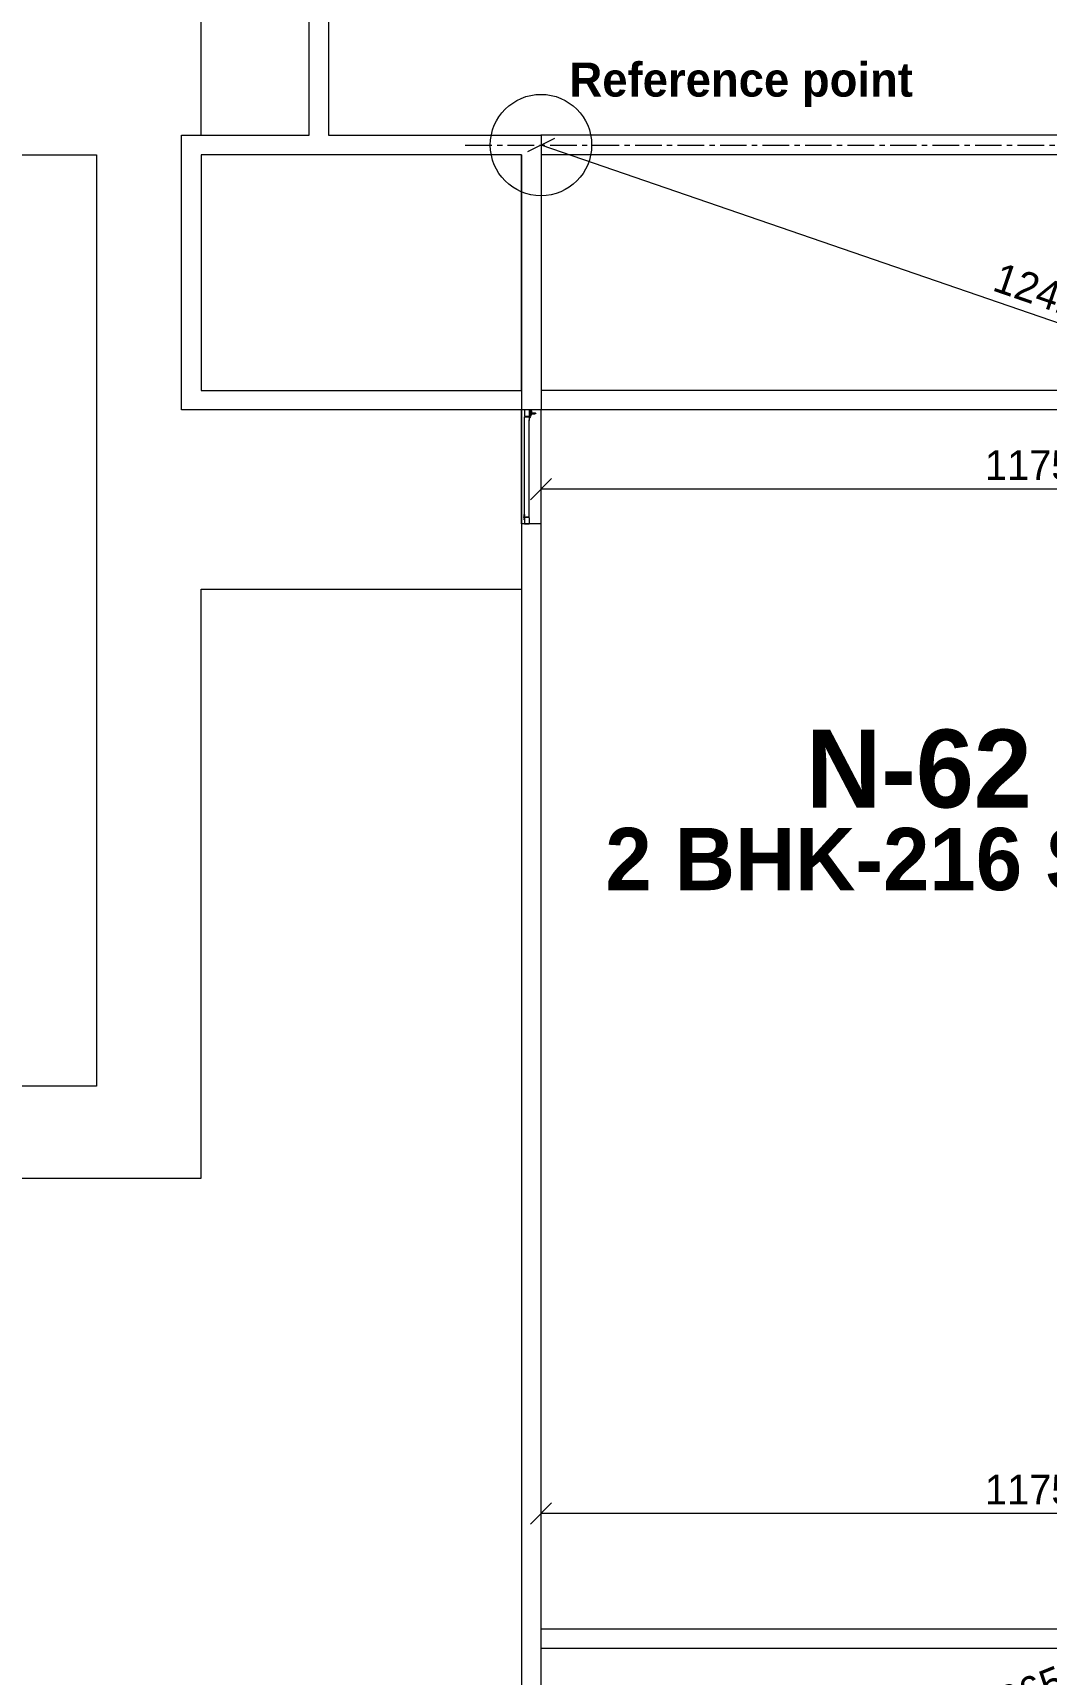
# Model space of a CAD drawing. Header units: metres. Extents: x 5205117 to 5948571, y 646915 to 1143748.
# Drawn here: x 5698022 to 5709947, y 991908 to 1011213 of the extents above; entities that cross this region are included whole.
import ezdxf

# ---------------------------------------------------------------- set-up
doc = ezdxf.new("R2010")
doc.units = ezdxf.units.M
doc.header["$MEASUREMENT"] = 0
doc.header["$PDMODE"] = 35
doc.header["$PDSIZE"] = 10
for name, pattern in [('CENTER', [2, 1.25, -0.25, 0.25, -0.25]), ('DASHED', [0.75, 0.5, -0.25]), ('DOT2', [0.125, 0, -0.125])]:
    doc.linetypes.add(name, pattern=pattern)
doc.layers.get('0').update_dxf_attribs({"color": 1, "linetype": 'DASHED', "lineweight": 30})
for name, color, linetype, lineweight in [('A -Text-2', 203, 'Continuous', 0), ('A-Center line', 1, 'CENTER', 9), ('A-Door', 3, 'Continuous', 15), ('A-Elevation 1', 4, 'Continuous', 13), ('A-Elevation 3', 251, 'Continuous', 5), ('A-P.C.C.', 22, 'Continuous', 30), ('dim start point', 10, 'Continuous', 0), ('PLOT', 7, 'Continuous', 5), ('road', 7, 'Continuous', 9), ('road ht', 8, 'Continuous', 5)]:
    doc.layers.add(name, color=color, linetype=linetype, lineweight=lineweight)
doc.styles.add('CENTURY GOTHIC', font='GOTHIC.TTF')
doc.styles.get("Standard").update_dxf_attribs({"font": 'GOTHIC.TTF'})
doc.dimstyles.get("Standard").update_dxf_attribs({"dimtxt": 2, "dimasz": 1, "dimexe": 0, "dimexo": 0, "dimgap": 0.1, "dimtad": 1, "dimdsep": 46, "dimtxsty": 'Standard', "dimblk": 'OBLIQUE', "dimcen": 0.1, "dimclrd": 256, "dimclre": 256, "dimclrt": 256, "dimadec": 0, "dimazin": 0, "dimtfac": 1, "dimtofl": 0, "dimtmove": 1, "dimatfit": 2, "dimldrblk": 'OPEN90', "dimfxl": 1, "dimtolj": 1, "dimtzin": 0, "dimlwd": -1, "dimlwe": -1, "dimarcsym": 0})

# ---------------------------------------------------------------- blocks, each defined once
blk = doc.blocks.new('A$C7DF671ED')
at = {"layer": 'A-Door'}
for p, q in [((-8, 1699), (-9, 1698)), ((-9, 1698), (-9, 1697)), ((-9, 1697), (-9, 1696)), ((-9, 1696), (-9, 1695)), ((-9, 1695), (-9, 1693)), ((-9, 1693), (-8, 1693)), ((-7, 1700), (-8, 1699)), ((-7, 1698), (-8, 1698)), ((-8, 1698), (-8, 1698)), ((-8, 1698), (-8, 1697)), ((-8, 1697), (-8, 1697)), ((-8, 1697), (-8, 1697)), ((-8, 1697), (-8, 1697)), ((-8, 1697), (-8, 1696)), ((-8, 1696), (-8, 1696)), ((-8, 1696), (-8, 1695)), ((-8, 1696), (-8, 1696)), ((-8, 1696), (-8, 1696)), ((-8, 1696), (-8, 1696)), ((-8, 1695), (-8, 1695)), ((-8, 1695), (-8, 1695)), ((-8, 1695), (-8, 1695)), ((-8, 1695), (-8, 1694)), ((-8, 1694), (-8, 1694)), ((-8, 1694), (-8, 1694)), ((-7, 1694), (-8, 1694)), ((-8, 1693), (-7, 1692)), ((-6, 1700), (-7, 1700)), ((-6, 1699), (-7, 1699)), ((-7, 1699), (-7, 1698)), ((-7, 1698), (-7, 1698)), ((-7, 1698), (-7, 1698)), ((-7, 1698), (-7, 1698)), ((-7, 1698), (-7, 1698)), ((-7, 1694), (-7, 1693)), ((-7, 1694), (-7, 1694)), ((-7, 1693), (-7, 1693)), ((-7, 1693), (-7, 1693)), ((-7, 1693), (-7, 1693)), ((-7, 1693), (-7, 1693)), ((-7, 1693), (-6, 1693)), ((-7, 1692), (-6, 1691)), ((-5, 1700), (-6, 1700)), ((-6, 1699), (-6, 1699)), ((-5, 1699), (-6, 1699)), ((-6, 1699), (-6, 1699)), ((-6, 1699), (-6, 1699)), ((-6, 1699), (-6, 1699)), ((-6, 1693), (-6, 1692)), ((-6, 1693), (-6, 1693)), ((-6, 1693), (-6, 1693)), ((-6, 1693), (-6, 1693)), ((-6, 1692), (-5, 1692)), ((-6, 1691), (-5, 1691)), ((-5, 1738), (0, 1738)), ((-5, 1738), (-5, 1733)), ((-5, 1733), (0, 1733)), ((-5, 1733), (-5, 1723)), ((-5, 1723), (0, 1723)), ((-5, 1723), (-5, 1718)), ((-5, 1718), (0, 1718)), ((-5, 1709), (-5, 1718)), ((-5, 1709), (0, 1709)), ((-5, 1709), (-5, 1700)), ((-5, 1700), (0, 1700)), ((-3, 1700), (-5, 1700)), ((-4, 1699), (-5, 1699)), ((-5, 1699), (-5, 1699)), ((-5, 1699), (-5, 1699)), ((-5, 1699), (-5, 1699)), ((-5, 1692), (-5, 1692)), ((-5, 1692), (-5, 1692)), ((-5, 1692), (-5, 1692)), ((-5, 1692), (-4, 1692)), ((-5, 1691), (-3, 1691)), ((-5, 1691), (-5, 1683)), ((0, 1691), (-5, 1691)), ((0, 1683), (-5, 1683)), ((-5, 1683), (-5, 1674)), ((0, 1674), (-5, 1674)), ((-5, 1674), (-5, 1668)), ((0, 1668), (-5, 1668)), ((-5, 1668), (-5, 1659)), ((0, 1659), (-5, 1659)), ((-5, 1659), (-5, 1654)), ((0, 1654), (-5, 1654)), ((-4, 1699), (-4, 1699)), ((-4, 1699), (-4, 1699)), ((-4, 1699), (-4, 1699)), ((-3, 1699), (-4, 1699)), ((-4, 1699), (-4, 1699)), ((-4, 1692), (-3, 1693)), ((-4, 1692), (-4, 1692)), ((-4, 1692), (-4, 1692)), ((-4, 1692), (-4, 1692)), ((-2, 1700), (-3, 1700)), ((-3, 1699), (-3, 1699)), ((-3, 1699), (-3, 1699)), ((-2, 1698), (-3, 1699)), ((-3, 1699), (-3, 1699)), ((-3, 1699), (-3, 1699)), ((-3, 1693), (-3, 1693)), ((-3, 1693), (-3, 1693)), ((-3, 1693), (-3, 1693)), ((-3, 1693), (-3, 1693)), ((-3, 1693), (-2, 1693)), ((-3, 1691), (-2, 1692)), ((-1, 1699), (-2, 1700)), ((-2, 1697), (-2, 1698)), ((-2, 1698), (-2, 1698)), ((-2, 1698), (-2, 1698)), ((-2, 1698), (-2, 1698)), ((-2, 1698), (-2, 1698)), ((-2, 1698), (-2, 1698)), ((-1, 1697), (-2, 1697)), ((-2, 1694), (-1, 1695)), ((-2, 1693), (-2, 1694)), ((-2, 1694), (-2, 1694)), ((-2, 1694), (-2, 1694)), ((-2, 1694), (-2, 1694)), ((-2, 1694), (-2, 1694)), ((-2, 1692), (-1, 1693)), ((-2, 1693), (-2, 1693)), ((-2, 1693), (-2, 1693)), ((-1, 1698), (-1, 1699)), ((0, 1697), (-1, 1698)), ((-1, 1696), (-1, 1697)), ((-1, 1697), (-1, 1697)), ((-1, 1697), (-1, 1697)), ((-1, 1697), (-1, 1697)), ((-1, 1696), (-1, 1696)), ((-1, 1696), (-1, 1696)), ((-1, 1695), (-1, 1696)), ((-1, 1696), (-1, 1696)), ((-1, 1693), (0, 1695)), ((-1, 1695), (-1, 1695)), ((-1, 1695), (-1, 1695)), ((-1, 1695), (-1, 1695)), ((-1, 1695), (-1, 1695)), ((-1, 1693), (-1, 1693)), ((0, 1800), (74, 1800)), ((0, 1738), (0, 1800)), ((0, 1738), (0, 1733)), ((0, 1723), (0, 1733)), ((0, 1718), (0, 1723)), ((0, 1709), (0, 1718)), ((0, 1700), (0, 1709)), ((74, 1700), (0, 1700)), ((0, 1696), (0, 1700)), ((0, 1696), (0, 1697)), ((0, 1695), (0, 1696)), ((0, 1693), (0, 1696)), ((0, 1691), (0, 1693)), ((0, 1691), (74, 1691)), ((0, 1683), (0, 1691)), ((0, 1683), (0, 1674)), ((0, 1668), (0, 1674)), ((0, 1659), (0, 1668)), ((0, 1654), (0, 1659)), ((0, 1654), (0, 109)), ((74, 1700), (74, 1800)), ((74, 1691), (74, 165)), ((0, 109), (74, 109)), ((0, 0), (0, 100)), ((0, 100), (74, 100)), ((74, 0), (0, 0)), ((81, 165), (74, 165)), ((74, 165), (74, 156)), ((81, 156), (74, 156)), ((74, 118), (74, 156)), ((74, 118), (75, 118)), ((74, 118), (74, 118)), ((74, 118), (74, 118)), ((74, 118), (74, 118)), ((74, 118), (74, 118)), ((74, 118), (74, 118)), ((75, 118), (74, 118)), ((74, 118), (74, 112)), ((81, 112), (74, 112)), ((74, 109), (74, 112)), ((78, 102), (74, 109)), ((74, 109), (74, 109)), ((74, 109), (74, 109)), ((74, 67), (74, 100)), ((74, 67), (79, 67)), ((74, 39), (74, 67)), ((74, 0), (74, 39)), ((74, 39), (79, 39)), ((81, 118), (75, 118)), ((81, 95), (78, 102)), ((82, 113), (79, 118)), ((79, 67), (79, 60)), ((79, 60), (91, 60)), ((79, 48), (79, 56)), ((92, 56), (79, 56)), ((79, 55), (79, 55)), ((79, 55), (79, 55)), ((79, 51), (79, 55)), ((79, 51), (79, 55)), ((79, 55), (79, 55)), ((81, 55), (79, 55)), ((79, 51), (79, 51)), ((79, 51), (79, 51)), ((79, 51), (79, 51)), ((79, 51), (80, 51)), ((93, 48), (79, 48)), ((79, 39), (79, 45)), ((79, 45), (93, 45)), ((80, 51), (81, 51)), ((80, 51), (80, 51)), ((80, 51), (80, 51)), ((81, 165), (81, 156)), ((81, 156), (81, 123)), ((86, 125), (81, 123)), ((81, 123), (81, 118)), ((81, 112), (81, 118)), ((84, 88), (81, 95)), ((81, 55), (82, 55)), ((81, 55), (81, 55)), ((81, 51), (82, 51)), ((81, 51), (81, 51)), ((81, 51), (81, 51)), ((86, 106), (82, 113)), ((82, 55), (83, 55)), ((82, 55), (82, 55)), ((82, 51), (82, 51)), ((82, 51), (83, 51)), ((83, 55), (84, 55)), ((83, 51), (84, 51)), ((87, 81), (84, 88)), ((84, 55), (86, 55)), ((84, 55), (84, 55)), ((84, 51), (86, 51)), ((84, 51), (84, 51)), ((90, 118), (86, 125)), ((89, 99), (86, 106)), ((86, 55), (87, 55)), ((86, 55), (86, 55)), ((86, 51), (86, 51)), ((86, 51), (87, 51)), ((89, 73), (87, 81)), ((87, 55), (88, 55)), ((87, 51), (88, 51)), ((88, 55), (89, 55)), ((88, 55), (88, 55)), ((88, 51), (89, 51)), ((88, 51), (88, 51)), ((92, 91), (89, 99)), ((90, 66), (89, 73)), ((89, 55), (89, 51)), ((89, 55), (90, 55)), ((89, 51), (90, 51)), ((89, 12), (90, 17)), ((89, 12), (90, 8)), ((94, 110), (90, 118)), ((91, 60), (90, 66)), ((90, 55), (91, 55)), ((90, 55), (90, 55)), ((90, 55), (90, 55)), ((91, 51), (90, 51)), ((90, 51), (90, 51)), ((90, 51), (90, 51)), ((90, 17), (92, 20)), ((92, 5), (90, 8)), ((91, 60), (110, 60)), ((91, 55), (91, 55)), ((92, 55), (91, 55)), ((92, 51), (91, 51)), ((91, 51), (91, 51)), ((95, 83), (92, 91)), ((92, 56), (93, 56)), ((92, 55), (92, 56)), ((92, 55), (92, 55)), ((94, 55), (92, 55)), ((92, 55), (92, 55)), ((93, 51), (92, 55)), ((92, 51), (92, 51)), ((93, 51), (92, 51)), ((92, 20), (94, 22)), ((95, 2), (92, 5)), ((93, 56), (94, 56)), ((93, 50), (93, 51)), ((94, 51), (93, 51)), ((93, 48), (93, 50)), ((93, 48), (111, 48)), ((93, 43), (93, 45)), ((93, 45), (112, 45)), ((94, 35), (93, 43)), ((98, 102), (94, 110)), ((94, 56), (95, 56)), ((94, 51), (94, 55)), ((95, 55), (94, 55)), ((94, 55), (94, 55)), ((94, 55), (94, 55)), ((94, 55), (94, 55)), ((95, 51), (94, 51)), ((94, 51), (94, 51)), ((94, 51), (94, 51)), ((94, 51), (94, 51)), ((94, 22), (94, 35)), ((94, 22), (95, 23)), ((94, 17), (94, 22)), ((112, 17), (94, 17)), ((97, 75), (95, 83)), ((95, 56), (96, 56)), ((97, 55), (95, 55)), ((97, 51), (95, 51)), ((95, 23), (98, 25)), ((98, 0), (95, 2)), ((96, 56), (96, 56)), ((96, 56), (96, 56)), ((96, 56), (96, 56)), ((97, 56), (96, 56)), ((99, 68), (97, 75)), ((97, 56), (99, 56)), ((97, 55), (97, 55)), ((98, 55), (97, 55)), ((97, 55), (97, 55)), ((97, 51), (97, 51)), ((98, 51), (97, 51)), ((97, 51), (97, 51)), ((101, 94), (98, 102)), ((98, 55), (98, 55)), ((99, 55), (98, 55)), ((98, 51), (98, 51)), ((98, 51), (99, 51)), ((103, 26), (98, 25)), ((101, 60), (99, 68)), ((99, 56), (99, 56)), ((102, 56), (99, 56)), ((100, 55), (99, 55)), ((99, 51), (100, 51)), ((100, 55), (100, 51)), ((100, 55), (100, 55)), ((100, 55), (100, 55)), ((100, 55), (100, 55)), ((100, 55), (100, 55)), ((100, 55), (111, 55)), ((100, 51), (100, 51)), ((100, 51), (100, 51)), ((100, 51), (100, 51)), ((100, 51), (100, 51)), ((111, 51), (100, 51)), ((104, 86), (101, 94)), ((102, 51), (101, 56)), ((102, 56), (103, 56)), ((102, 48), (102, 51)), ((102, 43), (102, 45)), ((103, 35), (102, 43)), ((103, 56), (111, 56)), ((103, 35), (103, 17)), ((107, 25), (103, 26)), ((107, 78), (104, 86)), ((109, 69), (107, 78)), ((111, 23), (107, 25)), ((107, 0), (111, 2)), ((110, 61), (109, 69)), ((110, 60), (110, 61)), ((110, 60), (163, 60)), ((111, 55), (111, 56)), ((111, 56), (163, 56)), ((113, 55), (111, 55)), ((111, 55), (111, 55)), ((111, 52), (111, 55)), ((111, 51), (111, 52)), ((113, 51), (111, 51)), ((111, 51), (111, 51)), ((111, 48), (111, 51)), ((111, 48), (163, 48)), ((112, 22), (111, 23)), ((111, 2), (114, 5)), ((112, 44), (112, 45)), ((112, 45), (163, 45)), ((112, 35), (112, 44)), ((112, 22), (112, 35)), ((114, 20), (112, 22)), ((112, 21), (112, 22)), ((112, 17), (112, 19)), ((115, 55), (113, 55)), ((115, 51), (113, 51)), ((115, 17), (114, 20)), ((114, 5), (115, 8)), ((115, 55), (115, 55)), ((115, 55), (115, 51)), ((115, 55), (115, 55)), ((115, 55), (115, 55)), ((115, 55), (115, 55)), ((116, 55), (115, 55)), ((115, 51), (115, 51)), ((116, 51), (115, 51)), ((115, 51), (115, 51)), ((115, 51), (115, 51)), ((115, 51), (115, 51)), ((115, 17), (116, 12)), ((115, 8), (116, 12)), ((116, 55), (116, 55)), ((116, 55), (116, 51)), ((116, 55), (116, 55)), ((116, 55), (116, 55)), ((117, 55), (116, 55)), ((116, 51), (116, 51)), ((116, 51), (116, 51)), ((116, 51), (116, 51)), ((117, 51), (116, 51)), ((141, 55), (117, 55)), ((117, 51), (149, 51)), ((141, 55), (141, 55)), ((149, 55), (141, 55)), ((149, 55), (149, 51)), ((153, 55), (149, 55)), ((157, 51), (149, 51)), ((153, 55), (153, 55)), ((157, 55), (153, 55)), ((157, 51), (157, 55)), ((157, 55), (163, 55)), ((157, 51), (163, 51)), ((163, 60), (163, 60)), ((163, 60), (164, 60)), ((163, 60), (163, 60)), ((163, 56), (163, 55)), ((163, 55), (163, 51)), ((163, 55), (166, 55)), ((163, 51), (163, 48)), ((163, 51), (166, 51)), ((163, 45), (163, 45)), ((163, 45), (163, 45)), ((163, 45), (164, 45)), ((164, 60), (164, 59)), ((164, 59), (165, 59)), ((164, 59), (164, 59)), ((164, 45), (165, 46)), ((164, 45), (164, 45)), ((164, 45), (164, 45)), ((165, 59), (165, 59)), ((165, 59), (165, 58)), ((165, 58), (165, 58)), ((165, 58), (165, 58)), ((165, 58), (166, 57)), ((165, 47), (166, 47)), ((165, 46), (165, 47)), ((165, 47), (165, 47)), ((165, 46), (165, 46)), ((165, 46), (165, 46)), ((166, 57), (166, 57)), ((166, 57), (166, 55)), ((166, 55), (166, 51)), ((166, 55), (167, 55)), ((166, 51), (166, 48)), ((166, 51), (167, 51)), ((166, 48), (166, 47)), ((167, 55), (167, 55)), ((167, 55), (167, 51)), ((167, 55), (167, 55)), ((167, 55), (167, 55)), ((171, 55), (167, 55)), ((167, 51), (167, 51)), ((167, 51), (167, 51)), ((167, 51), (167, 51)), ((167, 51), (176, 51)), ((172, 55), (171, 55)), ((172, 55), (173, 55)), ((173, 55), (173, 55)), ((175, 55), (173, 55)), ((176, 55), (175, 55)), ((175, 55), (175, 55)), ((176, 55), (176, 51)), ((178, 55), (176, 55)), ((176, 55), (176, 55)), ((178, 51), (176, 51)), ((178, 55), (179, 55)), ((179, 51), (178, 51)), ((179, 55), (180, 55)), ((180, 51), (179, 51)), ((180, 55), (180, 55)), ((180, 55), (180, 55)), ((180, 55), (181, 55)), ((180, 51), (180, 51)), ((180, 51), (180, 51)), ((181, 51), (180, 51)), ((181, 55), (181, 55)), ((181, 51), (181, 55)), ((181, 51), (181, 51)), ((98, 0), (103, -1)), ((107, 0), (103, -1))]:
    blk.add_line(p, q, dxfattribs=at)
blk = doc.blocks.new('gw5')
at = {"layer": 'A-Elevation 1', "ltscale": 0.5}
for points in [[(-105424, 26189), (-105424, 31189), (-111469, 31189), (-111469, 30959), (-105654, 30959), (-105654, 25959), (-89194, 25959), (-89194, 26189)], [(-84624, 28689), (-68379, 28689), (-68379, 28459), (-84624, 28459), (-84624, 25959), (-87854, 25959), (-87854, 30189), (-84624, 30189)]]:
    blk.add_lwpolyline(points, close=True, dxfattribs=at)
blk.add_lwpolyline([(-87624, 26189), (-84854, 26189), (-84854, 29959), (-87624, 29959), (-87624, 26189)], dxfattribs=at)
at = {"layer": 'A-Elevation 3', "ltscale": 5}
for p, q in [((-89194, 26189), (-87854, 26189)), ((-89194, 25959), (-87854, 25959))]:
    blk.add_line(p, q, dxfattribs=at)
at = {"layer": 'A-Elevation 3', "ltscale": 5, "flags": 128}
for points in [[(-85854, 32189), (-85854, 34189), (-68039, 34189), (-68039, 32689), (-77539, 32689), (-77539, 31189), (-78539, 31189), (-78539, 32189), (-84854, 32189), (-84854, 31189), (-95809, 31189), (-95809, 32189), (-85854, 32189)], [(-110489, 31189), (-110489, 32189), (-96889, 32189), (-96889, 29959), (-89964, 29959), (-89964, 26189)], [(-84624, 29959), (-76539, 29959), (-76539, 31689), (-68839, 31689), (-68839, 28689)]]:
    blk.add_lwpolyline(points, dxfattribs=at)
at = {"layer": 'A-Door', "ltscale": 5, "xscale": -0.7447289229981504, "yscale": 0.7447289229981504, "zscale": 0.7447289229981435, "rotation": 90}
blk.add_blockref('A$C7DF671ED', (-87854, 26155), dxfattribs=at)
blk = doc.blocks.new('_Oblique')
at = {"color": 0, "linetype": 'ByBlock', "lineweight": -2}
blk.add_line((-0.5, -0.5), (0.5, 0.5), dxfattribs=at)
blk = doc.blocks.new('*D85')
at = {"layer": 'Defpoints', "color": 0, "ltscale": 5, "transparency": 16777216}
for p in [(5704002, 1009893), (5704002, 1009893), (5715753, 1005847)]:
    blk.add_point(p, dxfattribs=at)
at = {"layer": 'road ht', "color": 1, "ltscale": 5, "transparency": 16777216}
blk.add_line((5715753, 1005847), (5704002, 1009893), dxfattribs=at)
at = {"layer": 'road ht', "linetype": 'DOT2', "ltscale": 5, "transparency": 16777216}
blk.add_line((5715753, 1005847), (5715753, 1005847), dxfattribs=at)
at = {"layer": 'road ht', "color": 1, "ltscale": 5, "transparency": 16777216, "xscale": 250, "yscale": 250, "zscale": 250}
for p, rotation in [((5704002, 1009893), 161.0009123284606), ((5715753, 1005847), 341.0009123284606)]:
    blk.add_blockref('_Oblique', p, dxfattribs=dict(at, rotation=rotation))
at = {"layer": 'road ht', "color": 1, "ltscale": 5, "transparency": 16777216, "insert": (5709970, 1008139), "char_height": 350, "attachment_point": 5, "rotation": 341.0009}
blk.add_mtext('\\A1;12428', dxfattribs=at)
blk = doc.blocks.new('_Open90')
at = {"color": 0, "linetype": 'ByBlock', "lineweight": -2}
for p, q in [((0, 0), (-1, 0)), ((-0.5, 0.5), (0, 0)), ((0, 0), (-0.5, -0.5))]:
    blk.add_line(p, q, dxfattribs=at)
blk = doc.blocks.new('*D109')
at = {"layer": 'Defpoints', "color": 0, "ltscale": 5, "transparency": 16777216}
for p in [(5704002, 1005847), (5715753, 1005490), (5704002, 1005163)]:
    blk.add_point(p, dxfattribs=at)
at = {"layer": 'road ht', "linetype": 'DOT2', "ltscale": 5, "transparency": 16777216}
for p, q in [((5704002, 1005163), (5704002, 1005847)), ((5715753, 1005490), (5715753, 1005847))]:
    blk.add_line(p, q, dxfattribs=at)
at = {"layer": 'road ht', "color": 1, "ltscale": 5, "transparency": 16777216}
blk.add_line((5715753, 1005847), (5704002, 1005847), dxfattribs=at)
at = {"layer": 'road ht', "color": 1, "ltscale": 5, "transparency": 16777216, "xscale": 250, "yscale": 250, "zscale": 250, "rotation": 180}
blk.add_blockref('_Oblique', (5704002, 1005847), dxfattribs=at)
at = {"layer": 'road ht', "color": 1, "ltscale": 5, "transparency": 16777216, "xscale": 250, "yscale": 250, "zscale": 250}
blk.add_blockref('_Oblique', (5715753, 1005847), dxfattribs=at)
at = {"layer": 'road ht', "color": 1, "ltscale": 5, "transparency": 16777216, "insert": (5709877, 1006127), "char_height": 350, "attachment_point": 5}
blk.add_mtext('\\A1;11751', dxfattribs=at)
blk = doc.blocks.new('*D86')
at = {"layer": 'Defpoints', "color": 0, "ltscale": 5, "transparency": 16777216}
for p in [(5715753, 993797), (5715753, 993797), (5704002, 989093)]:
    blk.add_point(p, dxfattribs=at)
at = {"layer": 'road ht', "color": 1, "ltscale": 5, "transparency": 16777216}
blk.add_line((5704002, 989093), (5715753, 993797), dxfattribs=at)
at = {"layer": 'road ht', "linetype": 'DOT2', "ltscale": 5, "transparency": 16777216}
for p, q in [((5715753, 993797), (5715753, 993797)), ((5704002, 989093), (5704002, 989093))]:
    blk.add_line(p, q, dxfattribs=at)
at = {"layer": 'road ht', "color": 1, "ltscale": 5, "transparency": 16777216, "xscale": 250, "yscale": 250, "zscale": 250}
for p, rotation in [((5715753, 993797), 21.8173016962691), ((5704002, 989093), 201.8173016962691)]:
    blk.add_blockref('_Oblique', p, dxfattribs=dict(at, rotation=rotation))
at = {"layer": 'road ht', "color": 1, "ltscale": 5, "transparency": 16777216, "insert": (5709772, 991709), "char_height": 350, "attachment_point": 5, "rotation": 21.8173}
blk.add_mtext('\\A1;12658', dxfattribs=at)
blk = doc.blocks.new('*D87')
at = {"layer": 'Defpoints', "color": 0, "ltscale": 5, "transparency": 16777216}
for p in [(5704002, 993797), (5704002, 993797), (5715753, 993797)]:
    blk.add_point(p, dxfattribs=at)
at = {"layer": 'road ht', "linetype": 'DOT2', "ltscale": 5, "transparency": 16777216}
for p, q in [((5704002, 993797), (5704002, 993797)), ((5715753, 993797), (5715753, 993797))]:
    blk.add_line(p, q, dxfattribs=at)
at = {"layer": 'road ht', "color": 1, "ltscale": 5, "transparency": 16777216}
blk.add_line((5715753, 993797), (5704002, 993797), dxfattribs=at)
at = {"layer": 'road ht', "color": 1, "ltscale": 5, "transparency": 16777216, "xscale": 250, "yscale": 250, "zscale": 250, "rotation": 180}
blk.add_blockref('_Oblique', (5704002, 993797), dxfattribs=at)
at = {"layer": 'road ht', "color": 1, "ltscale": 5, "transparency": 16777216, "xscale": 250, "yscale": 250, "zscale": 250}
blk.add_blockref('_Oblique', (5715753, 993797), dxfattribs=at)
at = {"layer": 'road ht', "color": 1, "ltscale": 5, "transparency": 16777216, "insert": (5709877, 994077), "char_height": 350, "attachment_point": 5}
blk.add_mtext('\\A1;11751', dxfattribs=at)

msp = doc.modelspace()

# ---------------------------------------------------------------- linework, layer by layer
at = {"layer": 'A-Center line', "ltscale": 250}
msp.add_line((5703109.5, 1009893.3), (5746061, 1009893.3), dxfattribs=at)
at = {"layer": 'PLOT', "ltscale": 0.5}
for p, q in [((5745522.5, 1010008.1), (5704001.8, 1010008.1)), ((5745292.5, 1009777.8), (5704001.8, 1009778.1)), ((5720257.9, 1007008), (5704001.8, 1007008.1)), ((5745292.5, 1006777.8), (5704001.8, 1006778.1)), ((5714552.9, 992438.4), (5704001.8, 992438.4)), ((5714782.9, 992208.3), (5704001.8, 992208.3))]:
    msp.add_line(p, q, dxfattribs=at)
at = {"layer": 'road', "ltscale": 0.5}
msp.add_line((5703771.8, 1009778.1), (5703771.8, 988978.1), dxfattribs=at)
at = {"layer": 'road ht', "color": 12, "ltscale": 5}
msp.add_circle((5704001.8, 1009893.3, -19.9), 596.2, dxfattribs=at)

# ---------------------------------------------------------------- block references
at = {"layer": 'A-P.C.C.', "rotation": 90}
msp.add_blockref('gw5', (5729961, 1094631.9), dxfattribs=at)

# ---------------------------------------------------------------- texts
at = {"layer": 'A -Text-2', "width": 20390.398, "attachment_point": 5, "style": 'CENTURY GOTHIC'}
for s, insert, char_height in [('{\\fCentury Gothic|b1|i0|c0|p34;\\H0.91667x;N-62}', (5708448.2, 1002553.3), 1000), ('{\\fCentury Gothic|b1|i0|c0|p34;\\H0.91667x;2 BHK-216 SQ.YD.}', (5709009.1, 1001390.6), 800)]:
    msp.add_mtext(s, dxfattribs=dict(at, insert=insert, char_height=char_height))
at = {"layer": 'dim start point', "insert": (5704336.4, 1010343), "char_height": 400, "width": 20351.475, "attachment_point": 7, "rotation": 359.98579, "style": 'CENTURY GOTHIC'}
msp.add_mtext('{\\fCentury Gothic|b1|i0|c0|p34;\\C1;Reference point }', dxfattribs=at)

# ---------------------------------------------------------------- dimensions: what is measured, and where the dimension line sits
at = {"layer": 'road ht', "color": 12, "ltscale": 5}
for p1, p2, picture, middle in [((5715752.9, 1005847.3), (5704001.8, 1009893.3), '*D85', (5709969.7, 1008138.6)), ((5715752.9, 993797.3), (5704001.8, 993797.3), '*D87', (5709877.3, 994076.7)), ((5704001.8, 989093.1), (5715752.9, 993797.3), '*D86', (5709771.9, 991708.6))]:
    dim = msp.add_aligned_dim(p1=p1, p2=p2, distance=0, dimstyle='Standard', override={"dimtxt": 350, "dimasz": 250, "dimgap": 100, "dimdec": 0, "dimclrd": 1, "dimclrt": 1, "dimtdec": 0, "dimfxl": 0.1}, dxfattribs=at)
    dim.commit()
    dim.dimension.update_dxf_attribs({"geometry": picture, "text_midpoint": middle})
dim = msp.add_linear_dim(base=(5704001.8, 1005847.3), p1=(5715752.9, 1005489.8), p2=(5704001.8, 1005163), dimstyle='Standard', override={"dimtxt": 350, "dimasz": 250, "dimgap": 100, "dimdec": 0, "dimclrd": 1, "dimclrt": 1, "dimtdec": 0, "dimfxl": 0.1}, dxfattribs=at)
dim.commit()
dim.dimension.update_dxf_attribs({"geometry": '*D109', "text_midpoint": (5709877.3, 1006126.7)})

doc.saveas('drawing.dxf')
